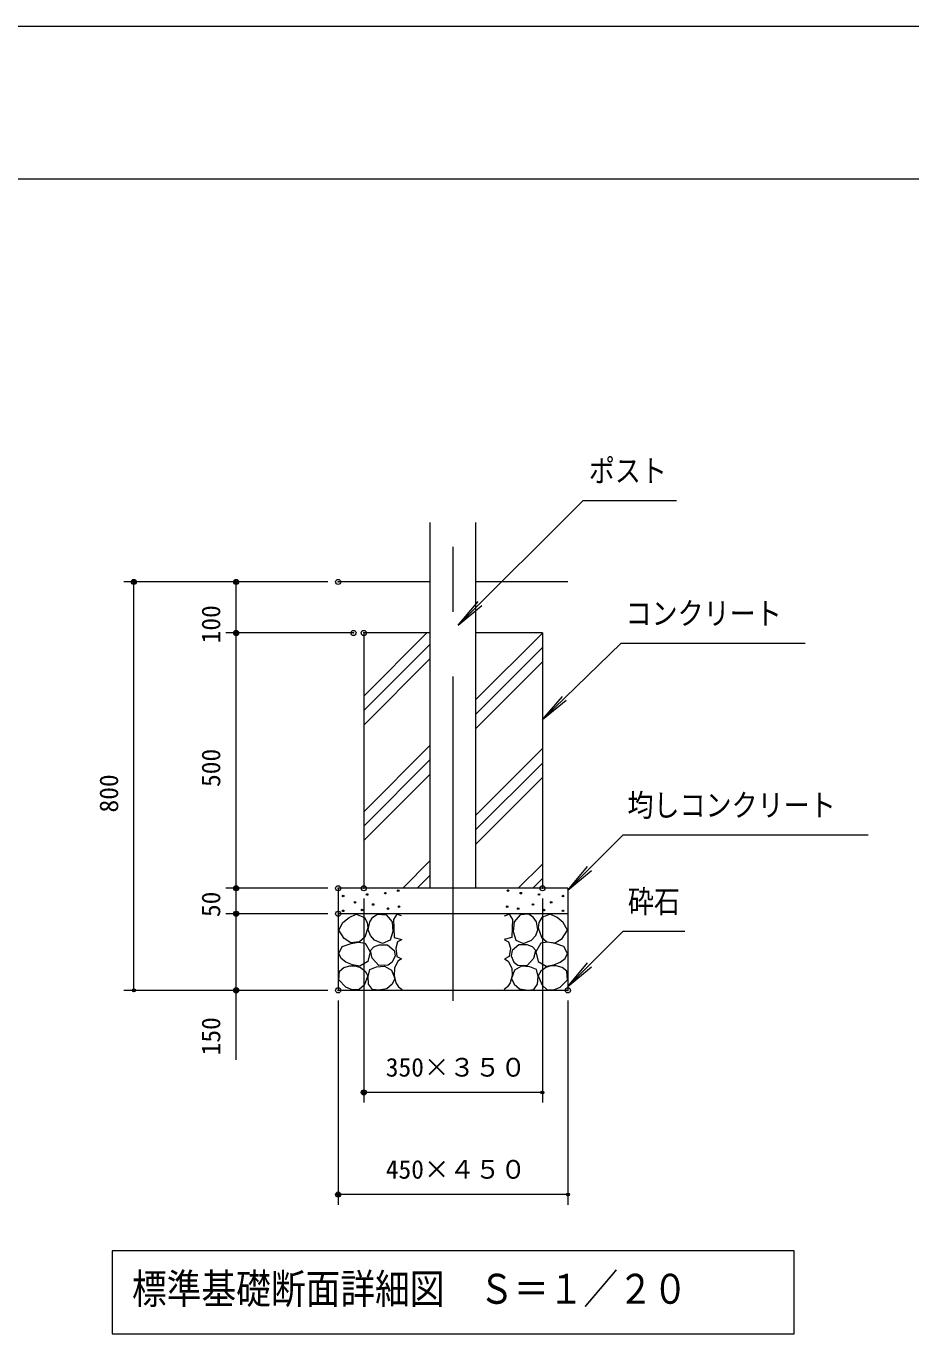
# Model space of a CAD drawing. Units: millimetres on the paper, scale 1:60, with parts at other scales. Extents: x 0 to 420, y -297 to 594.
# Drawn here: x 226.6 to 313.2, y -128.1 to 0 of the extents above; entities that cross this region are included whole.
import ezdxf
from ezdxf.enums import TextEntityAlignment as Align

# ---------------------------------------------------------------- set-up
doc = ezdxf.new("R2010")
doc.units = ezdxf.units.MM
doc.header["$PDMODE"] = 32
doc.header["$PDSIZE"] = 0.5
doc.linetypes.add('USER2', pattern=[50.8, 31.75, -6.35, 6.35, -6.35])
doc.layers.add('DEFPOINTS_3', color=7, linetype='Continuous', lineweight=9)
doc.layers.add('LY_1', color=7, linetype='Continuous', lineweight=9)
doc.styles.add('ＭＳ ゴシック', font='')
doc.styles.get('ＭＳ ゴシック').set_extended_font_data('MS Gothic')

# ---------------------------------------------------------------- blocks, each defined once
blk = doc.blocks.new('-000-_DOTSMALL')
at = {"color": 7, "linetype": 'Continuous', "lineweight": 9}
blk.add_circle((0, 0), 0.0625, dxfattribs=at)
blk.add_circle((0, 0), 0.0625, dxfattribs=at)

msp = doc.modelspace()

# ---------------------------------------------------------------- linework, layer by layer
at = {"layer": 'DEFPOINTS_3'}
for p, q in [((0, 0), (420, 0)), ((257.131, -84.436), (257.131, -94.436)), ((279.631, -84.436), (279.631, -94.436))]:
    msp.add_line(p, q, dxfattribs=at)
at = {"layer": 'LY_1'}
for p, q in [((402.5, -15), (17.5, -15)), ((266.153, -84.436), (266.153, -48.629)), ((270.608, -84.436), (270.608, -48.629)), ((266.153, -54.436), (257.131, -54.436)), ((279.631, -54.436), (270.608, -54.436)), ((266.153, -59.436), (259.631, -59.436)), ((259.631, -59.436), (259.631, -84.436)), ((277.131, -59.436), (270.608, -59.436)), ((277.131, -59.436), (277.131, -84.436)), ((279.631, -84.436), (257.131, -84.436)), ((257.131, -84.436), (257.131, -94.436)), ((279.631, -84.436), (279.631, -94.436)), ((279.631, -86.936), (257.131, -86.936)), ((258.195, -87.296), (258.884, -86.97)), ((258.884, -86.97), (259.699, -87.314)), ((260.534, -87.283), (260.979, -86.985)), ((260.979, -86.985), (261.82, -87.028)), ((261.82, -87.028), (262.403, -87.718)), ((262.874, -86.988), (262.548, -87.495)), ((263.345, -87.151), (262.874, -86.988)), ((273.417, -87.151), (273.888, -86.988)), ((273.888, -86.988), (274.214, -87.495)), ((274.941, -87.028), (274.359, -87.718)), ((275.783, -86.985), (274.941, -87.028)), ((276.227, -87.283), (275.783, -86.985)), ((277.878, -86.97), (277.063, -87.314)), ((278.566, -87.296), (277.878, -86.97)), ((257.181, -88.528), (257.598, -87.803)), ((257.598, -87.803), (258.195, -87.296)), ((259.699, -87.314), (259.968, -87.776)), ((260.043, -88.31), (259.735, -89.234)), ((259.968, -87.776), (260.043, -88.31)), ((260.073, -88.495), (260.224, -87.74)), ((260.224, -87.74), (260.534, -87.283)), ((262.403, -87.718), (262.489, -88.689)), ((262.548, -87.495), (262.584, -88.31)), ((262.584, -88.31), (262.62, -89.252)), ((274.178, -88.31), (274.142, -89.252)), ((274.214, -87.495), (274.178, -88.31)), ((274.359, -87.718), (274.273, -88.689)), ((276.537, -87.74), (276.227, -87.283)), ((276.688, -88.495), (276.537, -87.74)), ((276.794, -87.776), (276.719, -88.31)), ((276.719, -88.31), (277.027, -89.234)), ((277.063, -87.314), (276.794, -87.776)), ((279.164, -87.803), (278.566, -87.296)), ((279.581, -88.528), (279.164, -87.803)), ((257.706, -89.343), (257.181, -88.528)), ((258.377, -89.795), (257.706, -89.343)), ((259.735, -89.234), (259.21, -89.669)), ((260.28, -89.056), (260.073, -88.495)), ((260.699, -89.509), (260.28, -89.056)), ((261.475, -89.854), (260.699, -89.509)), ((262.23, -89.509), (261.475, -89.854)), ((262.489, -88.689), (262.23, -89.509)), ((262.62, -89.252), (263.363, -89.469)), ((263.345, -89.488), (262.946, -89.669)), ((274.142, -89.252), (273.399, -89.469)), ((273.417, -89.488), (273.816, -89.669)), ((274.273, -88.689), (274.531, -89.509)), ((274.531, -89.509), (275.286, -89.854)), ((275.286, -89.854), (276.063, -89.509)), ((276.063, -89.509), (276.482, -89.056)), ((276.482, -89.056), (276.688, -88.495)), ((277.027, -89.234), (277.552, -89.669)), ((278.385, -89.795), (279.055, -89.343)), ((279.055, -89.343), (279.581, -88.528)), ((257.181, -90.828), (257.525, -90.139)), ((257.416, -91.301), (257.181, -90.828)), ((257.525, -90.139), (258.395, -89.85)), ((259.21, -89.669), (258.377, -89.795)), ((258.395, -89.85), (259.129, -89.715)), ((259.129, -89.715), (259.771, -89.814)), ((259.771, -89.814), (260.26, -90.665)), ((260.26, -90.665), (260.043, -91.624)), ((260.289, -90.544), (260.608, -90.188)), ((260.462, -91.299), (260.289, -90.544)), ((260.608, -90.188), (261.13, -89.983)), ((261.13, -89.983), (261.95, -89.983)), ((261.95, -89.983), (262.597, -90.544)), ((262.597, -90.544), (262.705, -91.04)), ((262.946, -89.669), (262.765, -90.321)), ((262.765, -90.321), (262.874, -91.136)), ((273.816, -89.669), (273.997, -90.321)), ((273.997, -90.321), (273.888, -91.136)), ((274.165, -90.544), (274.057, -91.04)), ((274.812, -89.983), (274.165, -90.544)), ((275.632, -89.983), (274.812, -89.983)), ((276.153, -90.188), (275.632, -89.983)), ((276.473, -90.544), (276.153, -90.188)), ((276.3, -91.299), (276.473, -90.544)), ((276.991, -89.814), (276.502, -90.665)), ((276.502, -90.665), (276.719, -91.624)), ((277.633, -89.715), (276.991, -89.814)), ((277.552, -89.669), (278.385, -89.795)), ((278.367, -89.85), (277.633, -89.715)), ((279.236, -90.139), (278.367, -89.85)), ((279.581, -90.828), (279.236, -90.139)), ((279.345, -91.301), (279.581, -90.828)), ((257.254, -92.566), (257.695, -92.185)), ((257.888, -91.661), (257.416, -91.301)), ((257.695, -92.185), (258.286, -92.023)), ((258.521, -91.932), (257.888, -91.661)), ((258.286, -92.023), (258.802, -92.038)), ((259.264, -92.077), (258.521, -91.932)), ((258.802, -92.038), (259.3, -92.204)), ((260.043, -91.624), (259.264, -92.077)), ((259.3, -92.204), (259.784, -92.544)), ((260.224, -92.399), (260.871, -92.119)), ((261.109, -92.011), (260.462, -91.299)), ((260.871, -92.119), (261.67, -92.075)), ((262.036, -91.968), (261.109, -92.011)), ((261.67, -92.075), (262.36, -92.464)), ((262.424, -91.666), (262.036, -91.968)), ((262.705, -91.04), (262.424, -91.666)), ((262.982, -91.57), (262.638, -92.258)), ((262.874, -91.136), (263.327, -91.353)), ((263.345, -91.353), (262.982, -91.57)), ((273.417, -91.353), (273.779, -91.57)), ((273.888, -91.136), (273.435, -91.353)), ((273.779, -91.57), (274.123, -92.258)), ((274.057, -91.04), (274.337, -91.666)), ((274.337, -91.666), (274.726, -91.968)), ((275.092, -92.075), (274.402, -92.464)), ((274.726, -91.968), (275.653, -92.011)), ((275.89, -92.119), (275.092, -92.075)), ((275.653, -92.011), (276.3, -91.299)), ((276.537, -92.399), (275.89, -92.119)), ((276.719, -91.624), (277.498, -92.077)), ((277.462, -92.204), (276.978, -92.544)), ((277.96, -92.038), (277.462, -92.204)), ((277.498, -92.077), (278.24, -91.932)), ((278.476, -92.023), (277.96, -92.038)), ((278.24, -91.932), (278.874, -91.661)), ((279.067, -92.185), (278.476, -92.023)), ((278.874, -91.661), (279.345, -91.301)), ((279.508, -92.566), (279.067, -92.185)), ((257.181, -93.417), (257.254, -92.566)), ((257.888, -94.124), (257.181, -93.417)), ((260.043, -93.001), (259.662, -93.924)), ((259.784, -92.544), (260.043, -93.001)), ((260.052, -93.089), (260.224, -92.399)), ((260.112, -93.83), (260.052, -93.089)), ((262.36, -92.464), (262.662, -93.262)), ((262.662, -93.262), (262.403, -93.823)), ((262.638, -92.258), (262.602, -92.983)), ((262.602, -92.983), (262.783, -93.707)), ((274.16, -92.983), (273.979, -93.707)), ((274.402, -92.464), (274.1, -93.262)), ((274.1, -93.262), (274.359, -93.823)), ((274.123, -92.258), (274.16, -92.983)), ((276.71, -93.089), (276.537, -92.399)), ((276.65, -93.83), (276.71, -93.089)), ((276.978, -92.544), (276.719, -93.001)), ((276.719, -93.001), (277.099, -93.924)), ((278.874, -94.124), (279.581, -93.417)), ((279.581, -93.417), (279.508, -92.566)), ((279.631, -94.436), (257.131, -94.436)), ((258.503, -94.377), (257.888, -94.124)), ((259.191, -94.359), (258.503, -94.377)), ((259.662, -93.924), (259.191, -94.359)), ((260.483, -94.362), (260.112, -93.83)), ((261.066, -94.405), (260.483, -94.362)), ((261.885, -94.297), (261.066, -94.405)), ((262.403, -93.823), (261.885, -94.297)), ((262.783, -93.707), (263.037, -94.106)), ((263.037, -94.106), (263.381, -94.341)), ((273.725, -94.106), (273.381, -94.341)), ((273.979, -93.707), (273.725, -94.106)), ((274.359, -93.823), (274.877, -94.297)), ((274.877, -94.297), (275.696, -94.405)), ((275.696, -94.405), (276.279, -94.362)), ((276.279, -94.362), (276.65, -93.83)), ((277.099, -93.924), (277.57, -94.359)), ((277.57, -94.359), (278.259, -94.377)), ((278.259, -94.377), (278.874, -94.124))]:
    msp.add_line(p, q, dxfattribs=at)
at = {"layer": 'LY_1', "lineweight": 18}
for p, q in [((281.106, -46.451), (268.894, -58.662)), ((281.106, -46.451), (290.255, -46.451)), ((246.131, -54.436), (236.131, -54.436)), ((237.131, -94.436), (237.131, -54.436)), ((256.131, -54.436), (246.131, -54.436)), ((247.131, -59.436), (247.131, -54.436)), ((268.894, -58.662), (270.823, -56.364)), ((268.894, -58.662), (271.192, -56.734)), ((258.631, -59.436), (246.131, -59.436)), ((247.131, -84.436), (247.131, -59.436)), ((259.631, -65.629), (265.824, -59.436)), ((270.608, -65.965), (277.131, -59.442)), ((259.631, -67.043), (266.153, -60.52)), ((270.608, -67.379), (277.131, -60.856)), ((284.856, -60.426), (277.131, -67.923)), ((284.856, -60.426), (302.856, -60.426)), ((259.631, -68.457), (266.153, -61.934)), ((270.608, -68.793), (277.131, -62.271)), ((277.131, -67.923), (279.093, -65.654)), ((277.131, -67.923), (279.458, -66.029)), ((259.631, -76.942), (266.153, -70.42)), ((270.608, -77.278), (277.131, -70.756)), ((259.631, -78.356), (266.153, -71.834)), ((270.608, -78.693), (277.131, -72.17)), ((259.631, -79.771), (266.153, -73.248)), ((270.608, -80.107), (277.131, -73.584)), ((285.04, -79.207), (279.631, -84.616)), ((285.04, -79.207), (309.04, -79.207)), ((263.451, -84.436), (266.153, -81.733)), ((264.865, -84.436), (266.153, -83.148)), ((274.765, -84.436), (277.131, -82.07)), ((279.631, -84.616), (281.559, -82.318)), ((279.631, -84.616), (281.929, -82.688)), ((256.131, -84.436), (246.131, -84.436)), ((247.131, -86.936), (247.131, -84.436)), ((276.179, -84.436), (277.131, -83.484)), ((259.631, -85.436), (259.631, -105.436)), ((277.131, -85.436), (277.131, -105.436)), ((256.131, -86.936), (246.131, -86.936)), ((247.131, -94.436), (247.131, -86.936)), ((285.04, -88.643), (279.631, -94.052)), ((285.04, -88.643), (291.084, -88.643)), ((279.631, -94.052), (281.559, -91.754)), ((279.631, -94.052), (281.929, -92.124)), ((246.131, -94.436), (236.131, -94.436)), ((256.131, -94.436), (246.131, -94.436)), ((247.131, -101.227), (247.131, -94.436)), ((257.131, -95.436), (257.131, -115.436)), ((279.631, -95.436), (279.631, -115.436)), ((277.131, -104.436), (259.631, -104.436)), ((279.631, -114.436), (257.131, -114.436)), ((301.781, -119.947), (234.981, -119.947)), ((234.981, -119.947), (234.981, -128.08)), ((301.781, -128.08), (301.781, -119.947)), ((234.981, -128.08), (301.781, -128.08))]:
    msp.add_line(p, q, dxfattribs=at)
at = {"layer": 'LY_1', "linetype": 'USER2', "lineweight": 18}
msp.add_line((268.381, -95.459), (268.381, -48.629), dxfattribs=at)
at = {"layer": 'LY_1'}
for centre in [(257.615, -85.205), (258.777, -85.824), (259.964, -85.05), (261.745, -84.921), (263.01, -84.663), (273.752, -84.663), (275.017, -84.921), (276.798, -85.05), (277.985, -85.824), (279.147, -85.205), (257.615, -86.65), (259.474, -86.573), (260.558, -86.031), (262.003, -86.444), (263.087, -86.237), (273.675, -86.237), (274.759, -86.444), (276.204, -86.031), (277.288, -86.573), (279.147, -86.65)]:
    msp.add_circle(centre, 0.0774, dxfattribs=at)
for p in [(237.131, -54.436), (247.131, -54.436), (247.131, -54.436), (257.131, -54.436), (247.131, -59.436), (258.631, -59.436), (259.631, -59.436), (247.131, -84.436), (247.131, -84.436), (257.131, -84.436), (259.631, -84.436), (277.131, -84.436), (247.131, -86.936), (247.131, -86.936), (257.131, -86.936), (247.131, -94.436), (257.131, -94.436), (257.131, -94.436), (279.631, -94.436), (259.631, -104.436), (257.131, -114.436)]:
    msp.add_point(p, dxfattribs=at)

# ---------------------------------------------------------------- block references
at = {"layer": 'LY_1', "xscale": 2.32, "yscale": 2.32}
for p, rotation in [((237.131, -54.436), 90), ((247.131, -54.436), 90), ((247.131, -59.436), 270), ((247.131, -59.436), 90), ((247.131, -84.436), 270), ((247.131, -84.436), 90), ((247.131, -86.936), 270), ((247.131, -86.936), 90), ((237.131, -94.436), 270), ((247.131, -94.436), 270), ((259.631, -104.436), 180), ((257.131, -114.436), 180)]:
    msp.add_blockref('-000-_DOTSMALL', p, dxfattribs=dict(at, rotation=rotation))
for p in [(277.131, -104.436), (279.631, -114.436)]:
    msp.add_blockref('-000-_DOTSMALL', p, dxfattribs=at)

# ---------------------------------------------------------------- texts
at = {"layer": 'LY_1', "style": 'ＭＳ ゴシック', "width": 0.85}
for s, height, p in [('ポスト', 2.199, (281.672, -45.301)), ('コンクリート', 2.199, (285.272, -59.276)), ('均しコンクリート', 2.199, (285.457, -78.057)), ('砕石', 2.199, (285.501, -87.493)), ('標準基礎断面詳細図\u3000Ｓ＝１／２０', 2.933, (236.936, -126.013))]:
    msp.add_text(s, height=height, dxfattribs=at).set_placement(p, align=Align.BOTTOM_LEFT)
at = {"layer": 'LY_1', "style": 'ＭＳ ゴシック'}
for s, p in [('100', (246.131, -60.453)), ('500', (246.131, -74.519)), ('800', (236.131, -77.019)), ('50', (246.131, -87.258)), ('150', (246.131, -100.806))]:
    msp.add_text(s, height=1.833, rotation=90, dxfattribs=at).set_placement(p, align=Align.BOTTOM_LEFT)
for s, p in [('350×３５０', (261.788, -103.436)), ('450×４５０', (261.788, -113.436))]:
    msp.add_text(s, height=1.833, dxfattribs=at).set_placement(p, align=Align.BOTTOM_LEFT)

doc.saveas('drawing.dxf')
